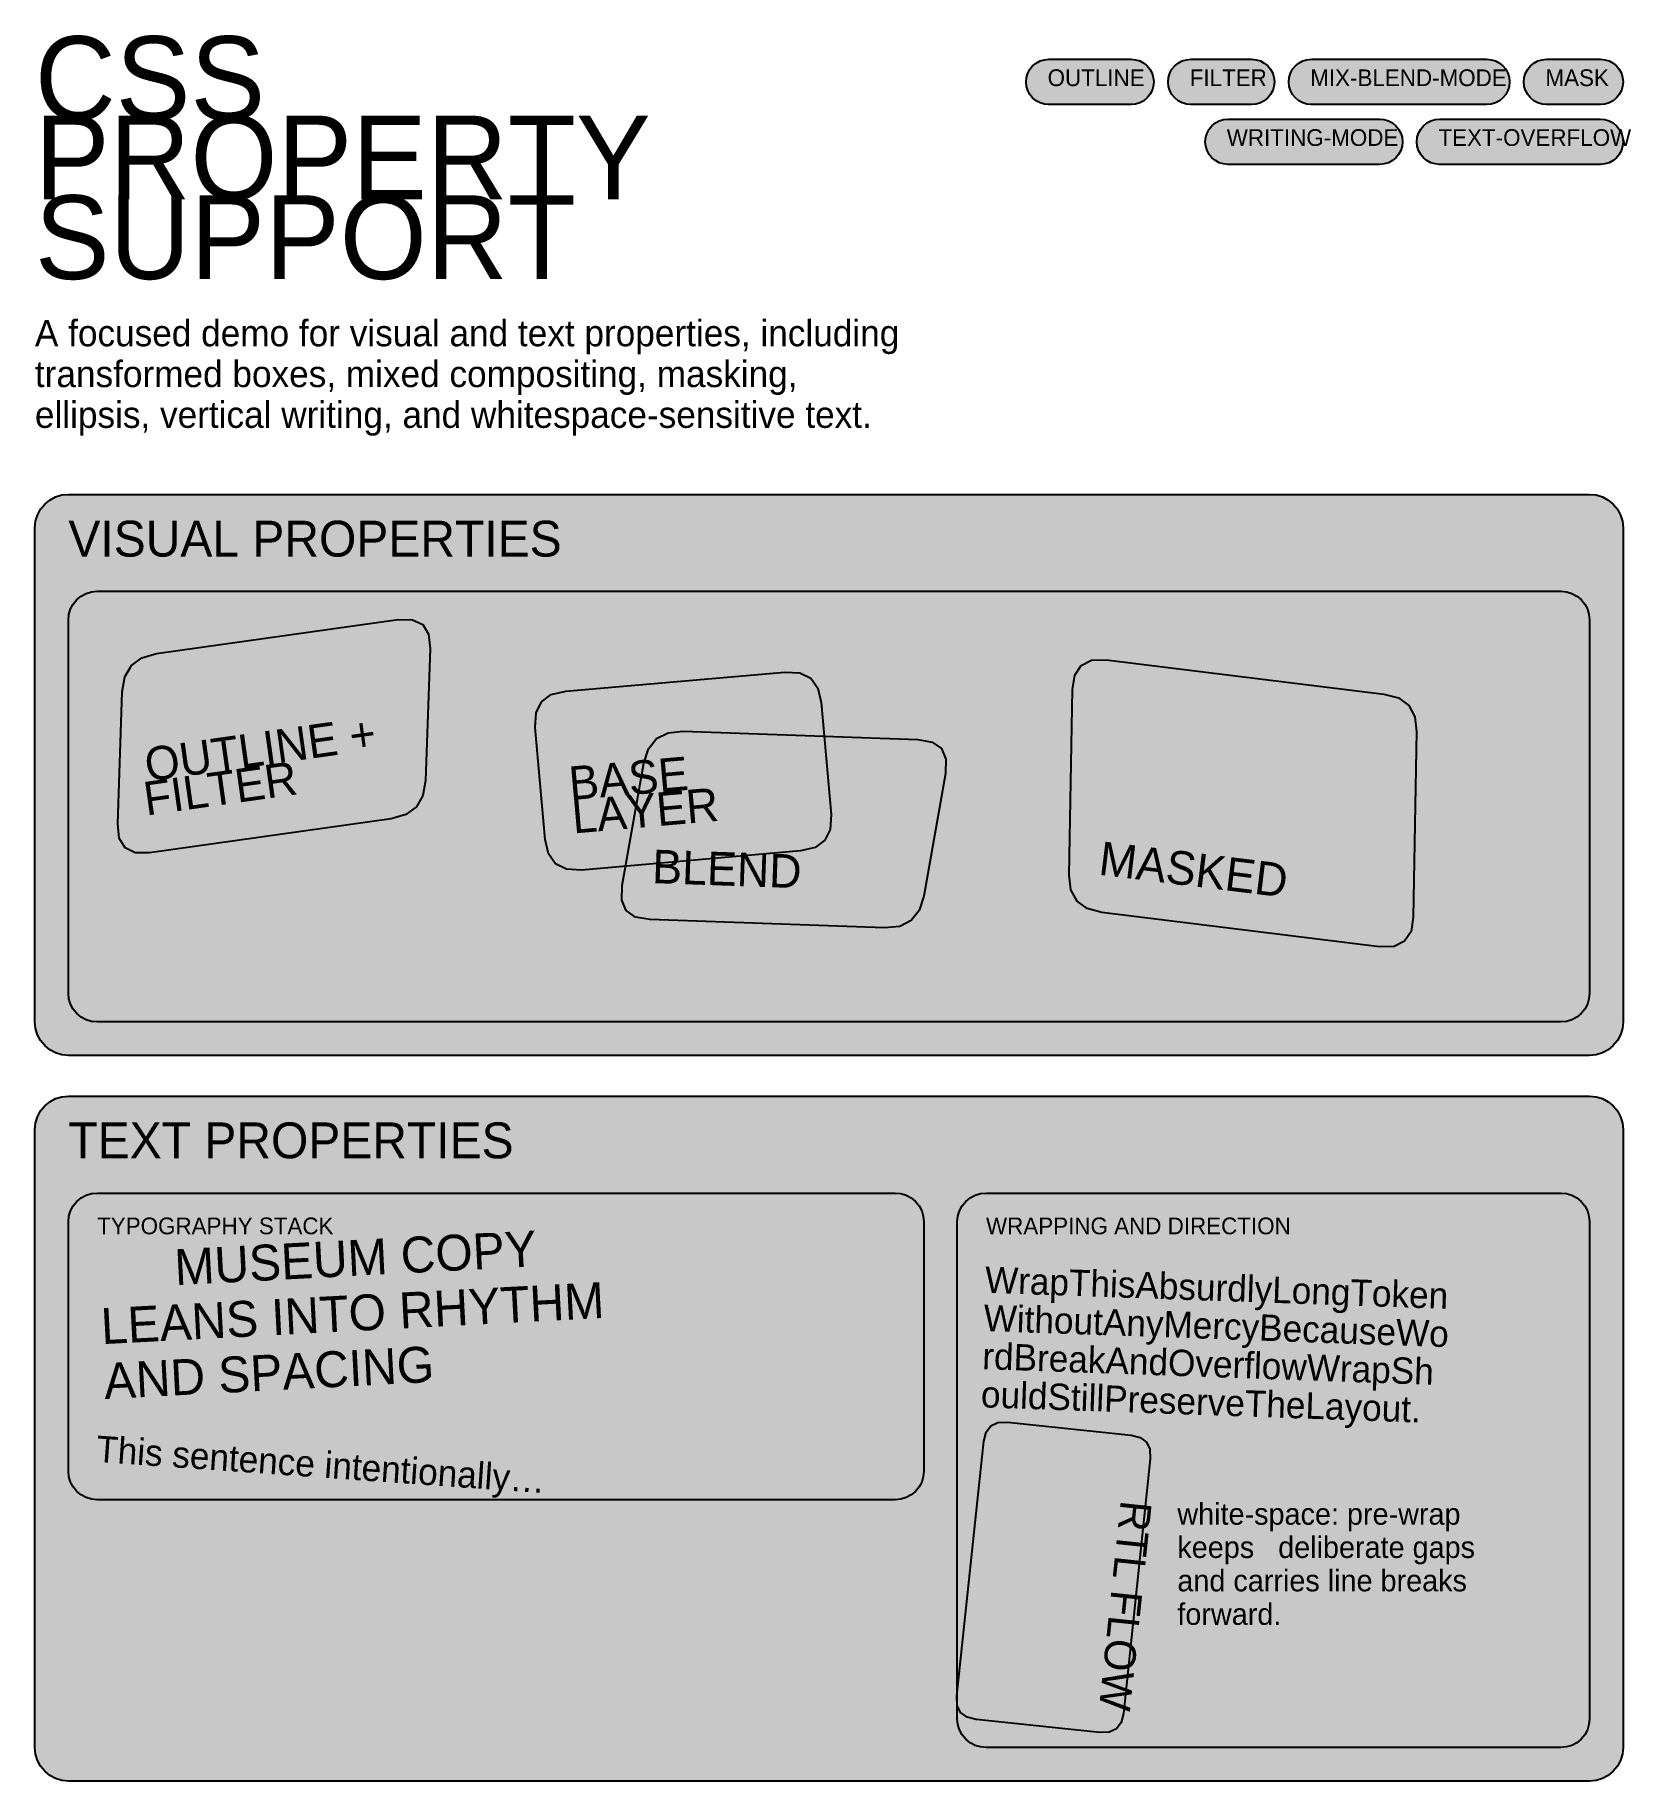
# Model space of a CAD drawing. Extents: x 56 to 1391, y 91 to 1550.
import ezdxf

# ---------------------------------------------------------------- set-up
doc = ezdxf.new("R2010")
doc.units = 0

msp = doc.modelspace()

# ---------------------------------------------------------------- hatches: boundary and pattern name
at = {"true_color": 0xffffff}
for points in [[(903.8, 1530), (972.6, 1530), (972.6, 1530), (976.3, 1529.6), (979.9, 1528.6), (983.2, 1526.8), (986, 1524.4), (988.4, 1521.6), (990.2, 1518.3), (991.2, 1514.7), (991.6, 1511), (991.6, 1511), (991.6, 1511), (991.2, 1507.3), (990.2, 1503.7), (988.4, 1500.4), (986, 1497.6), (983.2, 1495.2), (979.9, 1493.4), (976.3, 1492.4), (972.6, 1492), (903.8, 1492), (903.8, 1492), (900.1, 1492.4), (896.5, 1493.4), (893.2, 1495.2), (890.3, 1497.6), (888, 1500.4), (886.2, 1503.7), (885.1, 1507.3), (884.8, 1511), (884.8, 1511), (884.8, 1511), (885.1, 1514.7), (886.2, 1518.3), (888, 1521.6), (890.3, 1524.4), (893.2, 1526.8), (896.5, 1528.6), (900.1, 1529.6), (903.8, 1530)], [(1022.6, 1530), (1073.4, 1530), (1073.4, 1530), (1077.1, 1529.6), (1080.7, 1528.6), (1084, 1526.8), (1086.9, 1524.4), (1089.2, 1521.6), (1091, 1518.3), (1092.1, 1514.7), (1092.4, 1511), (1092.4, 1511), (1092.4, 1511), (1092.1, 1507.3), (1091, 1503.7), (1089.2, 1500.4), (1086.9, 1497.6), (1084, 1495.2), (1080.7, 1493.4), (1077.1, 1492.4), (1073.4, 1492), (1022.6, 1492), (1022.6, 1492), (1018.9, 1492.4), (1015.3, 1493.4), (1012, 1495.2), (1009.2, 1497.6), (1006.8, 1500.4), (1005, 1503.7), (1004, 1507.3), (1003.6, 1511), (1003.6, 1511), (1003.6, 1511), (1004, 1514.7), (1005, 1518.3), (1006.8, 1521.6), (1009.2, 1524.4), (1012, 1526.8), (1015.3, 1528.6), (1018.9, 1529.6), (1022.6, 1530)], [(1123.4, 1530), (1270.1, 1530), (1270.1, 1530), (1273.8, 1529.6), (1277.4, 1528.6), (1280.6, 1526.8), (1283.5, 1524.4), (1285.9, 1521.6), (1287.6, 1518.3), (1288.7, 1514.7), (1289.1, 1511), (1289.1, 1511), (1289.1, 1511), (1288.7, 1507.3), (1287.6, 1503.7), (1285.9, 1500.4), (1283.5, 1497.6), (1280.6, 1495.2), (1277.4, 1493.4), (1273.8, 1492.4), (1270.1, 1492), (1123.4, 1492), (1123.4, 1492), (1119.7, 1492.4), (1116.2, 1493.4), (1112.9, 1495.2), (1110, 1497.6), (1107.6, 1500.4), (1105.9, 1503.7), (1104.8, 1507.3), (1104.4, 1511), (1104.4, 1511), (1104.4, 1511), (1104.8, 1514.7), (1105.9, 1518.3), (1107.6, 1521.6), (1110, 1524.4), (1112.9, 1526.8), (1116.2, 1528.6), (1119.7, 1529.6), (1123.4, 1530)], [(1320.1, 1530), (1365, 1530), (1365, 1530), (1368.7, 1529.6), (1372.3, 1528.6), (1375.6, 1526.8), (1378.4, 1524.4), (1380.8, 1521.6), (1382.6, 1518.3), (1383.6, 1514.7), (1384, 1511), (1384, 1511), (1384, 1511), (1383.6, 1507.3), (1382.6, 1503.7), (1380.8, 1500.4), (1378.4, 1497.6), (1375.6, 1495.2), (1372.3, 1493.4), (1368.7, 1492.4), (1365, 1492), (1320.1, 1492), (1320.1, 1492), (1316.4, 1492.4), (1312.8, 1493.4), (1309.5, 1495.2), (1306.6, 1497.6), (1304.3, 1500.4), (1302.5, 1503.7), (1301.4, 1507.3), (1301.1, 1511), (1301.1, 1511), (1301.1, 1511), (1301.4, 1514.7), (1302.5, 1518.3), (1304.3, 1521.6), (1306.6, 1524.4), (1309.5, 1526.8), (1312.8, 1528.6), (1316.4, 1529.6), (1320.1, 1530)], [(1053.6, 1480), (1180.6, 1480), (1180.6, 1480), (1184.3, 1479.6), (1187.8, 1478.6), (1191.1, 1476.8), (1194, 1474.4), (1196.3, 1471.6), (1198.1, 1468.3), (1199.2, 1464.7), (1199.6, 1461), (1199.6, 1461), (1199.6, 1461), (1199.2, 1457.3), (1198.1, 1453.7), (1196.3, 1450.4), (1194, 1447.6), (1191.1, 1445.2), (1187.8, 1443.4), (1184.3, 1442.4), (1180.6, 1442), (1053.6, 1442), (1053.6, 1442), (1049.9, 1442.4), (1046.3, 1443.4), (1043.1, 1445.2), (1040.2, 1447.6), (1037.8, 1450.4), (1036.1, 1453.7), (1035, 1457.3), (1034.6, 1461), (1034.6, 1461), (1034.6, 1461), (1035, 1464.7), (1036.1, 1468.3), (1037.8, 1471.6), (1040.2, 1474.4), (1043.1, 1476.8), (1046.3, 1478.6), (1049.9, 1479.6), (1053.6, 1480)], [(1230.6, 1480), (1365, 1480), (1365, 1480), (1368.7, 1479.6), (1372.3, 1478.6), (1375.6, 1476.8), (1378.4, 1474.4), (1380.8, 1471.6), (1382.6, 1468.3), (1383.6, 1464.7), (1384, 1461), (1384, 1461), (1384, 1461), (1383.6, 1457.3), (1382.6, 1453.7), (1380.8, 1450.4), (1378.4, 1447.6), (1375.6, 1445.2), (1372.3, 1443.4), (1368.7, 1442.4), (1365, 1442), (1230.6, 1442), (1230.6, 1442), (1226.8, 1442.4), (1223.3, 1443.4), (1220, 1445.2), (1217.1, 1447.6), (1214.8, 1450.4), (1213, 1453.7), (1211.9, 1457.3), (1211.6, 1461), (1211.6, 1461), (1211.6, 1461), (1211.9, 1464.7), (1213, 1468.3), (1214.8, 1471.6), (1217.1, 1474.4), (1220, 1476.8), (1223.3, 1478.6), (1226.8, 1479.6), (1230.6, 1480)], [(923.5, 1003.2), (925.5, 1015.2), (930.8, 1023.3), (939.6, 1027.5), (951.8, 1027.8), (1184, 999.3), (1196.2, 996), (1204.8, 989.7), (1209.8, 980.3), (1211.3, 967.9), (1208.6, 812.7), (1206.7, 800.7), (1201.3, 792.6), (1192.6, 788.4), (1180.4, 788.1), (948.1, 816.7), (936, 819.9), (927.4, 826.2), (922.3, 835.6), (920.8, 848.1)], [(108, 582.2), (775.3, 582.2), (775.3, 582.2), (780, 581.7), (784.5, 580.4), (788.6, 578.2), (792.3, 575.2), (795.3, 571.5), (797.5, 567.4), (798.8, 562.9), (799.3, 558.2), (799.3, 349.8), (799.3, 349.8), (798.8, 345.1), (797.5, 340.6), (795.3, 336.5), (792.3, 332.8), (788.6, 329.8), (784.5, 327.6), (780, 326.3), (775.3, 325.8), (108, 325.8), (108, 325.8), (103.3, 326.3), (98.8, 327.6), (94.7, 329.8), (91, 332.8), (88, 336.5), (85.8, 340.6), (84.5, 345.1), (84, 349.8), (84, 558.2), (84, 558.2), (84.5, 562.9), (85.8, 567.4), (88, 571.5), (91, 575.2), (94.7, 578.2), (98.8, 580.4), (103.3, 581.7), (108, 582.2)], [(851.3, 582.2), (1332, 582.2), (1332, 582.2), (1336.7, 581.7), (1341.2, 580.4), (1345.3, 578.2), (1349, 575.2), (1352, 571.5), (1354.2, 567.4), (1355.5, 562.9), (1356, 558.2), (1356, 142.6), (1356, 142.6), (1355.5, 137.9), (1354.2, 133.4), (1352, 129.3), (1349, 125.6), (1345.3, 122.6), (1341.2, 120.4), (1336.7, 119.1), (1332, 118.6), (851.3, 118.6), (851.3, 118.6), (846.6, 119.1), (842.1, 120.4), (838, 122.6), (834.3, 125.6), (831.3, 129.3), (829.1, 133.4), (827.8, 137.9), (827.3, 142.6), (827.3, 558.2), (827.3, 558.2), (827.8, 562.9), (829.1, 567.4), (831.3, 571.5), (834.3, 575.2), (838, 578.2), (842.1, 580.4), (846.6, 581.7), (851.3, 582.2)]]:
    msp.add_hatch(color=256, dxfattribs=at).paths.add_polyline_path(points, flags=0)
at = {"true_color": 0xfff8e8}
for points in [[(84, 1166.2), (1356, 1166.2), (1356, 1166.2), (1361.5, 1165.7), (1366.7, 1164.1), (1371.6, 1161.5), (1375.8, 1158), (1379.3, 1153.8), (1381.9, 1148.9), (1383.5, 1143.7), (1384, 1138.2), (1384, 725.2), (1384, 725.2), (1383.5, 719.7), (1381.9, 714.5), (1379.3, 709.6), (1375.8, 705.4), (1371.6, 701.9), (1366.7, 699.3), (1361.5, 697.7), (1356, 697.2), (84, 697.2), (84, 697.2), (78.5, 697.7), (73.3, 699.3), (68.4, 701.9), (64.2, 705.4), (60.7, 709.6), (58.1, 714.5), (56.5, 719.7), (56, 725.2), (56, 1138.2), (56, 1138.2), (56.5, 1143.7), (58.1, 1148.9), (60.7, 1153.8), (64.2, 1158), (68.4, 1161.5), (73.3, 1164.1), (78.5, 1165.7), (84, 1166.2)], [(84, 663.2), (1356, 663.2), (1356, 663.2), (1361.5, 662.7), (1366.7, 661.1), (1371.6, 658.5), (1375.8, 655), (1379.3, 650.8), (1381.9, 645.9), (1383.5, 640.7), (1384, 635.2), (1384, 118.6), (1384, 118.6), (1383.5, 113.1), (1381.9, 107.9), (1379.3, 103), (1375.8, 98.8), (1371.6, 95.3), (1366.7, 92.7), (1361.5, 91.1), (1356, 90.6), (84, 90.6), (84, 90.6), (78.5, 91.1), (73.3, 92.7), (68.4, 95.3), (64.2, 98.8), (60.7, 103), (58.1, 107.9), (56.5, 113.1), (56, 118.6), (56, 635.2), (56, 635.2), (56.5, 640.7), (58.1, 645.9), (60.7, 650.8), (64.2, 655), (68.4, 658.5), (73.3, 661.1), (78.5, 662.7), (84, 663.2)]]:
    msp.add_hatch(color=256, dxfattribs=at).paths.add_polyline_path(points, flags=0)
at = {"true_color": 0x1f7a8c}
msp.add_hatch(color=256, dxfattribs=at).paths.add_polyline_path([(108, 1085.2), (1332, 1085.2), (1332, 1085.2), (1336.7, 1084.7), (1341.2, 1083.4), (1345.3, 1081.2), (1349, 1078.2), (1352, 1074.5), (1354.2, 1070.4), (1355.5, 1065.9), (1356, 1061.2), (1356, 749.2), (1356, 749.2), (1355.5, 744.5), (1354.2, 740), (1352, 735.9), (1349, 732.2), (1345.3, 729.2), (1341.2, 727), (1336.7, 725.7), (1332, 725.2), (108, 725.2), (108, 725.2), (103.3, 725.7), (98.8, 727), (94.7, 729.2), (91, 732.2), (88, 735.9), (85.8, 740), (84.5, 744.5), (84, 749.2), (84, 1061.2), (84, 1061.2), (84.5, 1065.9), (85.8, 1070.4), (88, 1074.5), (91, 1078.2), (94.7, 1081.2), (98.8, 1083.4), (103.3, 1084.7), (108, 1085.2)], flags=0)
at = {"true_color": 0xffca3a}
msp.add_hatch(color=256, dxfattribs=at).paths.add_polyline_path([(129, 1001.2), (131.2, 1013.7), (136.7, 1023.2), (145.5, 1029.6), (157.7, 1033.1), (359.7, 1061.5), (371.8, 1061.4), (380.3, 1057.4), (385.2, 1049.4), (386.5, 1037.4), (382.6, 926.9), (380.5, 914.5), (375, 905), (366.1, 898.5), (353.9, 895.1), (151.9, 866.7), (139.8, 866.7), (131.4, 870.7), (126.5, 878.8), (125.2, 890.8)], flags=0)
at = {"true_color": 0x118ab2}
for points in [[(474.4, 971.3), (475.1, 983.7), (479.6, 992.8), (487.8, 998.8), (499.9, 1001.6), (683.2, 1017.7), (695.5, 1017), (704.7, 1012.5), (710.7, 1004.3), (713.5, 992.2), (721.7, 898.6), (721, 886.2), (716.6, 877.1), (708.3, 871.1), (696.3, 868.2), (513, 852.2), (500.6, 852.9), (491.4, 857.4), (485.4, 865.6), (482.6, 877.7)], [(849.4, 374.7), (851.4, 382.4), (855.3, 387.7), (861.3, 390.4), (869.2, 390.7), (972.6, 379.8), (980.3, 377.9), (985.6, 374), (988.4, 368), (988.7, 360.1), (966.3, 147.2), (964.3, 139.5), (960.4, 134.3), (954.4, 131.5), (946.5, 131.2), (843.1, 142.1), (835.4, 144), (830.1, 148), (827.3, 153.9), (827, 161.9)]]:
    msp.add_hatch(color=256, dxfattribs=at).paths.add_polyline_path(points, flags=0)
at = {"true_color": 0xc1121f}
msp.add_hatch(color=256, dxfattribs=at).paths.add_polyline_path([(565.1, 941.6), (569, 953.6), (575.8, 962.1), (585.4, 966.9), (598, 968.2), (794.3, 961.4), (806.3, 959.2), (814.1, 953.7), (817.8, 944.9), (817.4, 932.8), (799.4, 830.4), (795.5, 818.4), (788.7, 810), (779.1, 805.1), (766.5, 803.8), (570.2, 810.7), (558.3, 812.8), (550.4, 818.3), (546.7, 827.1), (547.1, 839.2)], flags=0)

# ---------------------------------------------------------------- linework, layer by layer
at = {"true_color": 0xffffff}
for points in [[(903.8, 1530), (972.6, 1530), (972.6, 1530), (976.3, 1529.6), (979.9, 1528.6), (983.2, 1526.8), (986, 1524.4), (988.4, 1521.6), (990.2, 1518.3), (991.2, 1514.7), (991.6, 1511), (991.6, 1511), (991.6, 1511), (991.2, 1507.3), (990.2, 1503.7), (988.4, 1500.4), (986, 1497.6), (983.2, 1495.2), (979.9, 1493.4), (976.3, 1492.4), (972.6, 1492), (903.8, 1492), (903.8, 1492), (900.1, 1492.4), (896.5, 1493.4), (893.2, 1495.2), (890.3, 1497.6), (888, 1500.4), (886.2, 1503.7), (885.1, 1507.3), (884.8, 1511), (884.8, 1511), (884.8, 1511), (885.1, 1514.7), (886.2, 1518.3), (888, 1521.6), (890.3, 1524.4), (893.2, 1526.8), (896.5, 1528.6), (900.1, 1529.6), (903.8, 1530)], [(1022.6, 1530), (1073.4, 1530), (1073.4, 1530), (1077.1, 1529.6), (1080.7, 1528.6), (1084, 1526.8), (1086.9, 1524.4), (1089.2, 1521.6), (1091, 1518.3), (1092.1, 1514.7), (1092.4, 1511), (1092.4, 1511), (1092.4, 1511), (1092.1, 1507.3), (1091, 1503.7), (1089.2, 1500.4), (1086.9, 1497.6), (1084, 1495.2), (1080.7, 1493.4), (1077.1, 1492.4), (1073.4, 1492), (1022.6, 1492), (1022.6, 1492), (1018.9, 1492.4), (1015.3, 1493.4), (1012, 1495.2), (1009.2, 1497.6), (1006.8, 1500.4), (1005, 1503.7), (1004, 1507.3), (1003.6, 1511), (1003.6, 1511), (1003.6, 1511), (1004, 1514.7), (1005, 1518.3), (1006.8, 1521.6), (1009.2, 1524.4), (1012, 1526.8), (1015.3, 1528.6), (1018.9, 1529.6), (1022.6, 1530)], [(1123.4, 1530), (1270.1, 1530), (1270.1, 1530), (1273.8, 1529.6), (1277.4, 1528.6), (1280.6, 1526.8), (1283.5, 1524.4), (1285.9, 1521.6), (1287.6, 1518.3), (1288.7, 1514.7), (1289.1, 1511), (1289.1, 1511), (1289.1, 1511), (1288.7, 1507.3), (1287.6, 1503.7), (1285.9, 1500.4), (1283.5, 1497.6), (1280.6, 1495.2), (1277.4, 1493.4), (1273.8, 1492.4), (1270.1, 1492), (1123.4, 1492), (1123.4, 1492), (1119.7, 1492.4), (1116.2, 1493.4), (1112.9, 1495.2), (1110, 1497.6), (1107.6, 1500.4), (1105.9, 1503.7), (1104.8, 1507.3), (1104.4, 1511), (1104.4, 1511), (1104.4, 1511), (1104.8, 1514.7), (1105.9, 1518.3), (1107.6, 1521.6), (1110, 1524.4), (1112.9, 1526.8), (1116.2, 1528.6), (1119.7, 1529.6), (1123.4, 1530)], [(1320.1, 1530), (1365, 1530), (1365, 1530), (1368.7, 1529.6), (1372.3, 1528.6), (1375.6, 1526.8), (1378.4, 1524.4), (1380.8, 1521.6), (1382.6, 1518.3), (1383.6, 1514.7), (1384, 1511), (1384, 1511), (1384, 1511), (1383.6, 1507.3), (1382.6, 1503.7), (1380.8, 1500.4), (1378.4, 1497.6), (1375.6, 1495.2), (1372.3, 1493.4), (1368.7, 1492.4), (1365, 1492), (1320.1, 1492), (1320.1, 1492), (1316.4, 1492.4), (1312.8, 1493.4), (1309.5, 1495.2), (1306.6, 1497.6), (1304.3, 1500.4), (1302.5, 1503.7), (1301.4, 1507.3), (1301.1, 1511), (1301.1, 1511), (1301.1, 1511), (1301.4, 1514.7), (1302.5, 1518.3), (1304.3, 1521.6), (1306.6, 1524.4), (1309.5, 1526.8), (1312.8, 1528.6), (1316.4, 1529.6), (1320.1, 1530)], [(1053.6, 1480), (1180.6, 1480), (1180.6, 1480), (1184.3, 1479.6), (1187.8, 1478.6), (1191.1, 1476.8), (1194, 1474.4), (1196.3, 1471.6), (1198.1, 1468.3), (1199.2, 1464.7), (1199.6, 1461), (1199.6, 1461), (1199.6, 1461), (1199.2, 1457.3), (1198.1, 1453.7), (1196.3, 1450.4), (1194, 1447.6), (1191.1, 1445.2), (1187.8, 1443.4), (1184.3, 1442.4), (1180.6, 1442), (1053.6, 1442), (1053.6, 1442), (1049.9, 1442.4), (1046.3, 1443.4), (1043.1, 1445.2), (1040.2, 1447.6), (1037.8, 1450.4), (1036.1, 1453.7), (1035, 1457.3), (1034.6, 1461), (1034.6, 1461), (1034.6, 1461), (1035, 1464.7), (1036.1, 1468.3), (1037.8, 1471.6), (1040.2, 1474.4), (1043.1, 1476.8), (1046.3, 1478.6), (1049.9, 1479.6), (1053.6, 1480)], [(1230.6, 1480), (1365, 1480), (1365, 1480), (1368.7, 1479.6), (1372.3, 1478.6), (1375.6, 1476.8), (1378.4, 1474.4), (1380.8, 1471.6), (1382.6, 1468.3), (1383.6, 1464.7), (1384, 1461), (1384, 1461), (1384, 1461), (1383.6, 1457.3), (1382.6, 1453.7), (1380.8, 1450.4), (1378.4, 1447.6), (1375.6, 1445.2), (1372.3, 1443.4), (1368.7, 1442.4), (1365, 1442), (1230.6, 1442), (1230.6, 1442), (1226.8, 1442.4), (1223.3, 1443.4), (1220, 1445.2), (1217.1, 1447.6), (1214.8, 1450.4), (1213, 1453.7), (1211.9, 1457.3), (1211.6, 1461), (1211.6, 1461), (1211.6, 1461), (1211.9, 1464.7), (1213, 1468.3), (1214.8, 1471.6), (1217.1, 1474.4), (1220, 1476.8), (1223.3, 1478.6), (1226.8, 1479.6), (1230.6, 1480)], [(923.5, 1003.2), (925.5, 1015.2), (930.8, 1023.3), (939.6, 1027.5), (951.8, 1027.8), (1184, 999.3), (1196.2, 996), (1204.8, 989.7), (1209.8, 980.3), (1211.3, 967.9), (1208.6, 812.7), (1206.7, 800.7), (1201.3, 792.6), (1192.6, 788.4), (1180.4, 788.1), (948.1, 816.7), (936, 819.9), (927.4, 826.2), (922.3, 835.6), (920.8, 848.1)], [(108, 582.2), (775.3, 582.2), (775.3, 582.2), (780, 581.7), (784.5, 580.4), (788.6, 578.2), (792.3, 575.2), (795.3, 571.5), (797.5, 567.4), (798.8, 562.9), (799.3, 558.2), (799.3, 349.8), (799.3, 349.8), (798.8, 345.1), (797.5, 340.6), (795.3, 336.5), (792.3, 332.8), (788.6, 329.8), (784.5, 327.6), (780, 326.3), (775.3, 325.8), (108, 325.8), (108, 325.8), (103.3, 326.3), (98.8, 327.6), (94.7, 329.8), (91, 332.8), (88, 336.5), (85.8, 340.6), (84.5, 345.1), (84, 349.8), (84, 558.2), (84, 558.2), (84.5, 562.9), (85.8, 567.4), (88, 571.5), (91, 575.2), (94.7, 578.2), (98.8, 580.4), (103.3, 581.7), (108, 582.2)], [(851.3, 582.2), (1332, 582.2), (1332, 582.2), (1336.7, 581.7), (1341.2, 580.4), (1345.3, 578.2), (1349, 575.2), (1352, 571.5), (1354.2, 567.4), (1355.5, 562.9), (1356, 558.2), (1356, 142.6), (1356, 142.6), (1355.5, 137.9), (1354.2, 133.4), (1352, 129.3), (1349, 125.6), (1345.3, 122.6), (1341.2, 120.4), (1336.7, 119.1), (1332, 118.6), (851.3, 118.6), (851.3, 118.6), (846.6, 119.1), (842.1, 120.4), (838, 122.6), (834.3, 125.6), (831.3, 129.3), (829.1, 133.4), (827.8, 137.9), (827.3, 142.6), (827.3, 558.2), (827.3, 558.2), (827.8, 562.9), (829.1, 567.4), (831.3, 571.5), (834.3, 575.2), (838, 578.2), (842.1, 580.4), (846.6, 581.7), (851.3, 582.2)]]:
    msp.add_lwpolyline(points, close=True, dxfattribs=at)
at = {"true_color": 0xfff8e8}
for points in [[(84, 1166.2), (1356, 1166.2), (1356, 1166.2), (1361.5, 1165.7), (1366.7, 1164.1), (1371.6, 1161.5), (1375.8, 1158), (1379.3, 1153.8), (1381.9, 1148.9), (1383.5, 1143.7), (1384, 1138.2), (1384, 725.2), (1384, 725.2), (1383.5, 719.7), (1381.9, 714.5), (1379.3, 709.6), (1375.8, 705.4), (1371.6, 701.9), (1366.7, 699.3), (1361.5, 697.7), (1356, 697.2), (84, 697.2), (84, 697.2), (78.5, 697.7), (73.3, 699.3), (68.4, 701.9), (64.2, 705.4), (60.7, 709.6), (58.1, 714.5), (56.5, 719.7), (56, 725.2), (56, 1138.2), (56, 1138.2), (56.5, 1143.7), (58.1, 1148.9), (60.7, 1153.8), (64.2, 1158), (68.4, 1161.5), (73.3, 1164.1), (78.5, 1165.7), (84, 1166.2)], [(84, 663.2), (1356, 663.2), (1356, 663.2), (1361.5, 662.7), (1366.7, 661.1), (1371.6, 658.5), (1375.8, 655), (1379.3, 650.8), (1381.9, 645.9), (1383.5, 640.7), (1384, 635.2), (1384, 118.6), (1384, 118.6), (1383.5, 113.1), (1381.9, 107.9), (1379.3, 103), (1375.8, 98.8), (1371.6, 95.3), (1366.7, 92.7), (1361.5, 91.1), (1356, 90.6), (84, 90.6), (84, 90.6), (78.5, 91.1), (73.3, 92.7), (68.4, 95.3), (64.2, 98.8), (60.7, 103), (58.1, 107.9), (56.5, 113.1), (56, 118.6), (56, 635.2), (56, 635.2), (56.5, 640.7), (58.1, 645.9), (60.7, 650.8), (64.2, 655), (68.4, 658.5), (73.3, 661.1), (78.5, 662.7), (84, 663.2)]]:
    msp.add_lwpolyline(points, close=True, dxfattribs=at)
at = {"true_color": 0x1f7a8c}
msp.add_lwpolyline([(108, 1085.2), (1332, 1085.2), (1332, 1085.2), (1336.7, 1084.7), (1341.2, 1083.4), (1345.3, 1081.2), (1349, 1078.2), (1352, 1074.5), (1354.2, 1070.4), (1355.5, 1065.9), (1356, 1061.2), (1356, 749.2), (1356, 749.2), (1355.5, 744.5), (1354.2, 740), (1352, 735.9), (1349, 732.2), (1345.3, 729.2), (1341.2, 727), (1336.7, 725.7), (1332, 725.2), (108, 725.2), (108, 725.2), (103.3, 725.7), (98.8, 727), (94.7, 729.2), (91, 732.2), (88, 735.9), (85.8, 740), (84.5, 744.5), (84, 749.2), (84, 1061.2), (84, 1061.2), (84.5, 1065.9), (85.8, 1070.4), (88, 1074.5), (91, 1078.2), (94.7, 1081.2), (98.8, 1083.4), (103.3, 1084.7), (108, 1085.2)], close=True, dxfattribs=at)
at = {"true_color": 0xffca3a}
msp.add_lwpolyline([(129, 1001.2), (131.2, 1013.7), (136.7, 1023.2), (145.5, 1029.6), (157.7, 1033.1), (359.7, 1061.5), (371.8, 1061.4), (380.3, 1057.4), (385.2, 1049.4), (386.5, 1037.4), (382.6, 926.9), (380.5, 914.5), (375, 905), (366.1, 898.5), (353.9, 895.1), (151.9, 866.7), (139.8, 866.7), (131.4, 870.7), (126.5, 878.8), (125.2, 890.8)], close=True, dxfattribs=at)
at = {"true_color": 0x118ab2}
for points in [[(474.4, 971.3), (475.1, 983.7), (479.6, 992.8), (487.8, 998.8), (499.9, 1001.6), (683.2, 1017.7), (695.5, 1017), (704.7, 1012.5), (710.7, 1004.3), (713.5, 992.2), (721.7, 898.6), (721, 886.2), (716.6, 877.1), (708.3, 871.1), (696.3, 868.2), (513, 852.2), (500.6, 852.9), (491.4, 857.4), (485.4, 865.6), (482.6, 877.7)], [(849.4, 374.7), (851.4, 382.4), (855.3, 387.7), (861.3, 390.4), (869.2, 390.7), (972.6, 379.8), (980.3, 377.9), (985.6, 374), (988.4, 368), (988.7, 360.1), (966.3, 147.2), (964.3, 139.5), (960.4, 134.3), (954.4, 131.5), (946.5, 131.2), (843.1, 142.1), (835.4, 144), (830.1, 148), (827.3, 153.9), (827, 161.9)]]:
    msp.add_lwpolyline(points, close=True, dxfattribs=at)
at = {"true_color": 0xc1121f}
msp.add_lwpolyline([(565.1, 941.6), (569, 953.6), (575.8, 962.1), (585.4, 966.9), (598, 968.2), (794.3, 961.4), (806.3, 959.2), (814.1, 953.7), (817.8, 944.9), (817.4, 932.8), (799.4, 830.4), (795.5, 818.4), (788.7, 810), (779.1, 805.1), (766.5, 803.8), (570.2, 810.7), (558.3, 812.8), (550.4, 818.3), (546.7, 827.1), (547.1, 839.2)], close=True, dxfattribs=at)

# ---------------------------------------------------------------- texts
at = {"true_color": 0x8f1027}
for s, p in [('CSS', (56, 1479.2)), ('PROPERTY', (56, 1412.8)), ('SUPPORT', (56, 1346.2))]:
    msp.add_text(s, height=70, dxfattribs=at).set_placement(p)
at = {"true_color": 0x16324f}
for s, height, p in [('OUTLINE', 14, (902.8, 1507.5)), ('FILTER', 14, (1021.6, 1507.5)), ('MIX-BLEND-MODE', 14, (1122.4, 1507.5)), ('MASK', 14, (1319.1, 1507.5)), ('WRITING-MODE', 14, (1052.6, 1457.5)), ('TEXT-OVERFLOW', 14, (1229.6, 1457.5)), ('A focused demo for visual and text properties, including', 22, (56, 1290)), ('transformed boxes, mixed compositing, masking,', 22, (56, 1255.9)), ('ellipsis, vertical writing, and whitespace-sensitive text.', 22, (56, 1221.8)), ('VISUAL PROPERTIES', 30, (84, 1114.2)), ('TEXT PROPERTIES', 30, (84, 611.2)), ('TYPOGRAPHY STACK', 14, (108, 547.7)), ('WRAPPING AND DIRECTION', 14, (851.3, 547.7))]:
    msp.add_text(s, height=height, dxfattribs=at).set_placement(p)
at = {"true_color": 0xffffff}
for s, rotation, p in [('OUTLINE +', 8, (150, 926.1)), ('FILTER', 8, (149.1, 897.7)), ('BASE', 5, (503.8, 910.6)), ('LAYER', 5, (506.3, 882.7)), ('BLEND', -2, (571.8, 841.3)), ('MASKED', -7, (944.7, 848.4))]:
    msp.add_text(s, height=28, rotation=rotation, dxfattribs=at).set_placement(p)
at = {"true_color": 0x6a1b4d}
for s, p in [('MUSEUM COPY', (173.5, 505.1)), ('LEANS INTO RHYTHM ', (112, 455.8)), ('AND SPACING', (114.4, 409.9))]:
    msp.add_text(s, height=30, rotation=3, dxfattribs=at).set_placement(p)
at = {"true_color": 0x264653}
for s, p in [('WrapThisAbsurdlyLongToken', (850.1, 498.8)), ('WithoutAnyMercyBecauseWo', (849, 466.9)), ('rdBreakAndOverflowWrapSh', (847.9, 435)), ('ouldStillPreserveTheLayout.', (846.8, 403.1))]:
    msp.add_text(s, height=22, rotation=-2, dxfattribs=at).set_placement(p)
at = {"true_color": 0x7f5539}
msp.add_text('This sentence intentionally…', height=22, rotation=-4, dxfattribs=at).set_placement((106.7, 357.5))
at = {"true_color": 0x16324f}
msp.add_text('RTL FLOW', height=26, rotation=-96, dxfattribs=at).set_placement((964.1, 325.9))
at = {"true_color": 0x3d405b}
for s, p in [('white-space: pre-wrap', (1011.3, 304.9)), ('keeps   deliberate gaps', (1011.3, 277.1)), ('and carries line breaks ', (1011.3, 249.2)), ('forward.', (1011.3, 221.2))]:
    msp.add_text(s, height=18, dxfattribs=at).set_placement(p)

doc.saveas('drawing.dxf')
